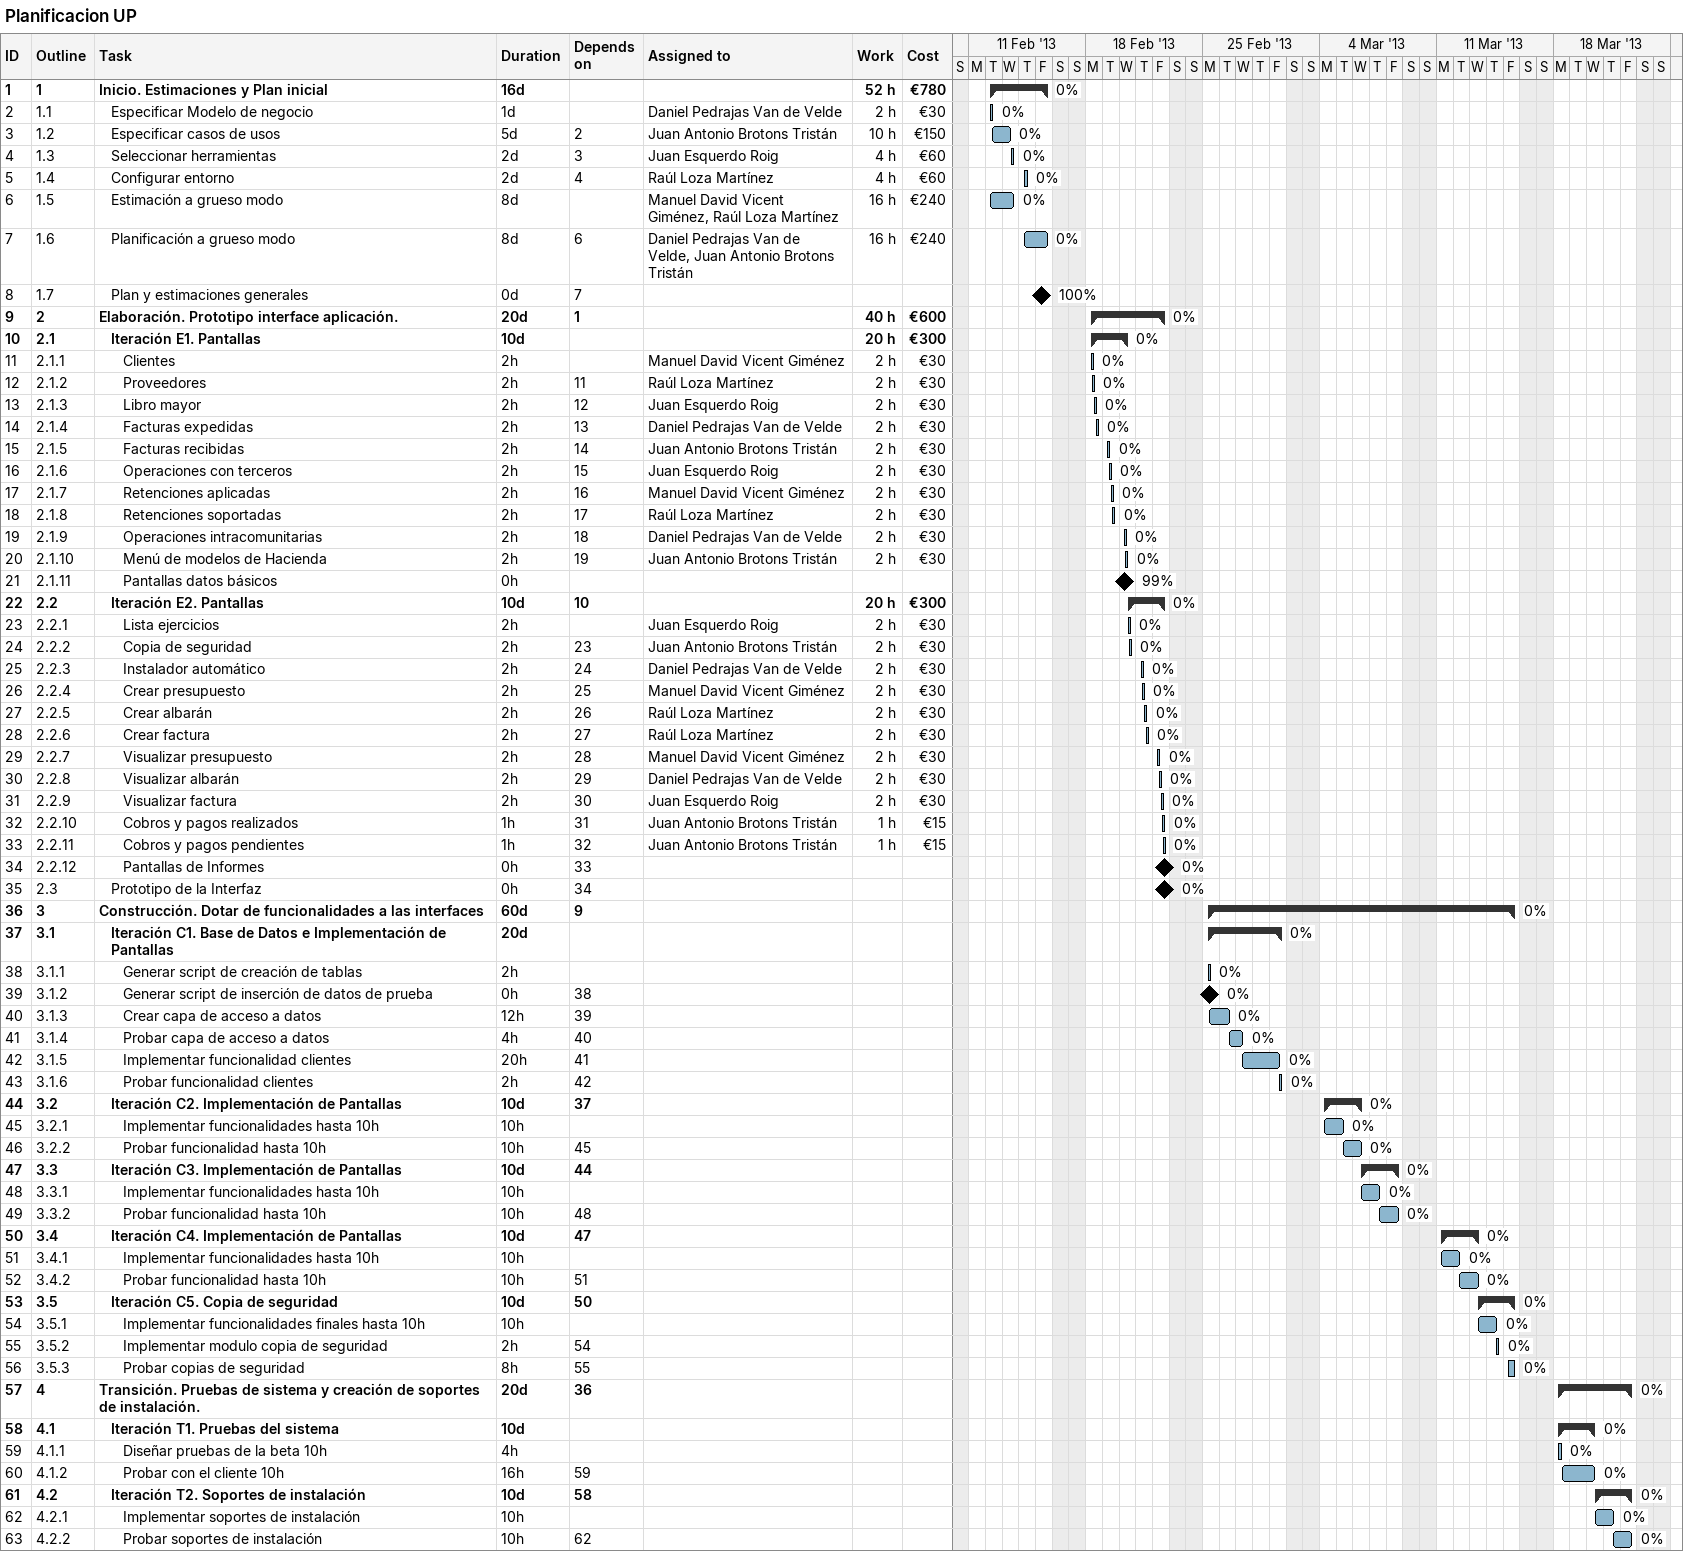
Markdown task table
Planificacion UP

| ID | WBS | Task | Duration | Start | Finish | Predecessors | Resources | % complete | Work (h) | Cost (€) |
|---|---|---|---|---|---|---|---|---|---|---|
| 1 | 1 | **Inicio. Estimaciones y Plan inicial** | 16d | 2013-02-12 | 2013-02-15 |  |  | 0 | 52 | 780 |
| 2 | 1.1 | Especificar Modelo de negocio | 1d | 2013-02-12 | 2013-02-12 |  | Daniel Pedrajas Van de Velde | 0 | 2 | 30 |
| 3 | 1.2 | Especificar casos de usos | 5d | 2013-02-12 | 2013-02-13 | 2 | Juan Antonio Brotons Tristán | 0 | 10 | 150 |
| 4 | 1.3 | Seleccionar herramientas | 2d | 2013-02-13 | 2013-02-13 | 3 | Juan Esquerdo Roig | 0 | 4 | 60 |
| 5 | 1.4 | Configurar entorno | 2d | 2013-02-14 | 2013-02-14 | 4 | Raúl Loza Martínez | 0 | 4 | 60 |
| 6 | 1.5 | Estimación a grueso modo | 8d | 2013-02-12 | 2013-02-13 |  | Manuel David Vicent Giménez, Raúl Loza Martínez | 0 | 16 | 240 |
| 7 | 1.6 | Planificación a grueso modo | 8d | 2013-02-14 | 2013-02-15 | 6 | Daniel Pedrajas Van de Velde, Juan Antonio Brotons Tristán | 0 | 16 | 240 |
| 8 | 1.7 | Plan y estimaciones generales | 0d | 2013-02-15 | 2013-02-15 | 7 |  | 100 |  |  |
| 9 | 2 | **Elaboración. Prototipo interface aplicación.** | 20d | 2013-02-18 | 2013-02-22 | 1 |  | 0 | 40 | 600 |
| 10 | 2.1 | **Iteración E1. Pantallas** | 10d | 2013-02-18 | 2013-02-20 |  |  | 0 | 20 | 300 |
| 11 | 2.1.1 | Clientes | 2h | 2013-02-18 | 2013-02-18 |  | Manuel David Vicent Giménez | 0 | 2 | 30 |
| 12 | 2.1.2 | Proveedores | 2h | 2013-02-18 | 2013-02-18 | 11 | Raúl Loza Martínez | 0 | 2 | 30 |
| 13 | 2.1.3 | Libro mayor | 2h | 2013-02-18 | 2013-02-18 | 12 | Juan Esquerdo Roig | 0 | 2 | 30 |
| 14 | 2.1.4 | Facturas expedidas | 2h | 2013-02-18 | 2013-02-18 | 13 | Daniel Pedrajas Van de Velde | 0 | 2 | 30 |
| 15 | 2.1.5 | Facturas recibidas | 2h | 2013-02-19 | 2013-02-19 | 14 | Juan Antonio Brotons Tristán | 0 | 2 | 30 |
| 16 | 2.1.6 | Operaciones con terceros | 2h | 2013-02-19 | 2013-02-19 | 15 | Juan Esquerdo Roig | 0 | 2 | 30 |
| 17 | 2.1.7 | Retenciones aplicadas | 2h | 2013-02-19 | 2013-02-19 | 16 | Manuel David Vicent Giménez | 0 | 2 | 30 |
| 18 | 2.1.8 | Retenciones soportadas | 2h | 2013-02-19 | 2013-02-19 | 17 | Raúl Loza Martínez | 0 | 2 | 30 |
| 19 | 2.1.9 | Operaciones intracomunitarias | 2h | 2013-02-20 | 2013-02-20 | 18 | Daniel Pedrajas Van de Velde | 0 | 2 | 30 |
| 20 | 2.1.10 | Menú de modelos de Hacienda | 2h | 2013-02-20 | 2013-02-20 | 19 | Juan Antonio Brotons Tristán | 0 | 2 | 30 |
| 21 | 2.1.11 | Pantallas datos básicos | 0h | 2013-02-20 | 2013-02-20 |  |  | 99 |  |  |
| 22 | 2.2 | **Iteración E2. Pantallas** | 10d | 2013-02-20 | 2013-02-22 | 10 |  | 0 | 20 | 300 |
| 23 | 2.2.1 | Lista ejercicios | 2h | 2013-02-20 | 2013-02-20 |  | Juan Esquerdo Roig | 0 | 2 | 30 |
| 24 | 2.2.2 | Copia de seguridad | 2h | 2013-02-20 | 2013-02-20 | 23 | Juan Antonio Brotons Tristán | 0 | 2 | 30 |
| 25 | 2.2.3 | Instalador automático | 2h | 2013-02-21 | 2013-02-21 | 24 | Daniel Pedrajas Van de Velde | 0 | 2 | 30 |
| 26 | 2.2.4 | Crear presupuesto | 2h | 2013-02-21 | 2013-02-21 | 25 | Manuel David Vicent Giménez | 0 | 2 | 30 |
| 27 | 2.2.5 | Crear albarán | 2h | 2013-02-21 | 2013-02-21 | 26 | Raúl Loza Martínez | 0 | 2 | 30 |
| 28 | 2.2.6 | Crear factura | 2h | 2013-02-21 | 2013-02-21 | 27 | Raúl Loza Martínez | 0 | 2 | 30 |
| 29 | 2.2.7 | Visualizar presupuesto | 2h | 2013-02-22 | 2013-02-22 | 28 | Manuel David Vicent Giménez | 0 | 2 | 30 |
| 30 | 2.2.8 | Visualizar albarán | 2h | 2013-02-22 | 2013-02-22 | 29 | Daniel Pedrajas Van de Velde | 0 | 2 | 30 |
| 31 | 2.2.9 | Visualizar factura | 2h | 2013-02-22 | 2013-02-22 | 30 | Juan Esquerdo Roig | 0 | 2 | 30 |
| 32 | 2.2.10 | Cobros y pagos realizados | 1h | 2013-02-22 | 2013-02-22 | 31 | Juan Antonio Brotons Tristán | 0 | 1 | 15 |
| 33 | 2.2.11 | Cobros y pagos pendientes | 1h | 2013-02-22 | 2013-02-22 | 32 | Juan Antonio Brotons Tristán | 0 | 1 | 15 |
| 34 | 2.2.12 | Pantallas de Informes | 0h | 2013-02-22 | 2013-02-22 | 33 |  | 0 |  |  |
| 35 | 2.3 | Prototipo de la Interfaz | 0h | 2013-02-22 | 2013-02-22 | 34 |  | 0 |  |  |
| 36 | 3 | **Construcción. Dotar de funcionalidades a las interfaces** | 60d | 2013-02-25 | 2013-03-15 | 9 |  | 0 |  |  |
| 37 | 3.1 | **Iteración C1. Base de Datos e Implementación de Pantallas** | 20d | 2013-02-25 | 2013-03-01 |  |  | 0 |  |  |
| 38 | 3.1.1 | Generar script de creación de tablas | 2h | 2013-02-25 | 2013-02-25 |  |  | 0 |  |  |
| 39 | 3.1.2 | Generar script de inserción de datos de prueba | 0h | 2013-02-25 | 2013-02-25 | 38 |  | 0 |  |  |
| 40 | 3.1.3 | Crear capa de acceso a datos | 12h | 2013-02-25 | 2013-02-26 | 39 |  | 0 |  |  |
| 41 | 3.1.4 | Probar capa de acceso a datos | 4h | 2013-02-26 | 2013-02-27 | 40 |  | 0 |  |  |
| 42 | 3.1.5 | Implementar funcionalidad clientes | 20h | 2013-02-27 | 2013-03-01 | 41 |  | 0 |  |  |
| 43 | 3.1.6 | Probar funcionalidad clientes | 2h | 2013-03-01 | 2013-03-01 | 42 |  | 0 |  |  |
| 44 | 3.2 | **Iteración C2. Implementación de Pantallas** | 10d | 2013-03-04 | 2013-03-06 | 37 |  | 0 |  |  |
| 45 | 3.2.1 | Implementar funcionalidades hasta 10h | 10h | 2013-03-04 | 2013-03-05 |  |  | 0 |  |  |
| 46 | 3.2.2 | Probar funcionalidad hasta 10h | 10h | 2013-03-05 | 2013-03-06 | 45 |  | 0 |  |  |
| 47 | 3.3 | **Iteración C3. Implementación de Pantallas** | 10d | 2013-03-06 | 2013-03-08 | 44 |  | 0 |  |  |
| 48 | 3.3.1 | Implementar funcionalidades hasta 10h | 10h | 2013-03-06 | 2013-03-07 |  |  | 0 |  |  |
| 49 | 3.3.2 | Probar funcionalidad hasta 10h | 10h | 2013-03-07 | 2013-03-08 | 48 |  | 0 |  |  |
| 50 | 3.4 | **Iteración C4. Implementación de Pantallas** | 10d | 2013-03-11 | 2013-03-13 | 47 |  | 0 |  |  |
| 51 | 3.4.1 | Implementar funcionalidades hasta 10h | 10h | 2013-03-11 | 2013-03-12 |  |  | 0 |  |  |
| 52 | 3.4.2 | Probar funcionalidad hasta 10h | 10h | 2013-03-12 | 2013-03-13 | 51 |  | 0 |  |  |
| 53 | 3.5 | **Iteración C5. Copia de seguridad** | 10d | 2013-03-13 | 2013-03-15 | 50 |  | 0 |  |  |
| 54 | 3.5.1 | Implementar funcionalidades finales hasta 10h | 10h | 2013-03-13 | 2013-03-14 |  |  | 0 |  |  |
| 55 | 3.5.2 | Implementar modulo copia de seguridad | 2h | 2013-03-14 | 2013-03-14 | 54 |  | 0 |  |  |
| 56 | 3.5.3 | Probar copias de seguridad | 8h | 2013-03-15 | 2013-03-15 | 55 |  | 0 |  |  |
| 57 | 4 | **Transición. Pruebas de sistema y creación de soportes de instalación.** | 20d | 2013-03-18 | 2013-03-22 | 36 |  | 0 |  |  |
| 58 | 4.1 | **Iteración T1. Pruebas del sistema** | 10d | 2013-03-18 | 2013-03-20 |  |  | 0 |  |  |
| 59 | 4.1.1 | Diseñar pruebas de la beta 10h | 4h | 2013-03-18 | 2013-03-18 |  |  | 0 |  |  |
| 60 | 4.1.2 | Probar con el cliente 10h | 16h | 2013-03-18 | 2013-03-20 | 59 |  | 0 |  |  |
| 61 | 4.2 | **Iteración T2. Soportes de instalación** | 10d | 2013-03-20 | 2013-03-22 | 58 |  | 0 |  |  |
| 62 | 4.2.1 | Implementar soportes de instalación | 10h | 2013-03-20 | 2013-03-21 |  |  | 0 |  |  |
| 63 | 4.2.2 | Probar soportes de instalación | 10h | 2013-03-21 | 2013-03-22 | 62 |  | 0 |  |  |
